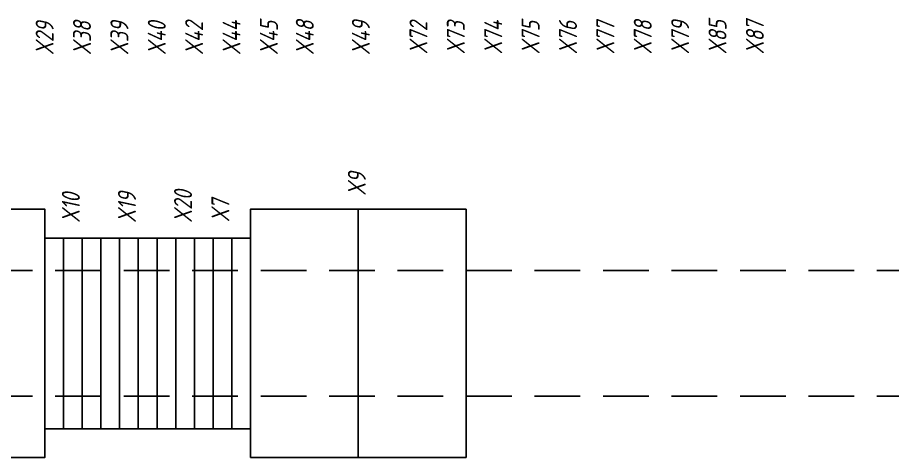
# Model space of a CAD drawing. Header units: millimetres. Extents: x -2573 to 1068, y -1220 to 2800.
# Drawn here: x 591 to 834.5, y 2355.5 to 2477.8 of the extents above; entities that cross this region are included whole.
import ezdxf

# ---------------------------------------------------------------- set-up
doc = ezdxf.new("R2010")
doc.units = ezdxf.units.MM
doc.linetypes.add('DASHED', pattern=[19.05, 12.7, -6.35])
doc.styles.add('textstyle126', font='', dxfattribs={"width": 0.8})
doc.styles.add('textstyle128', font='', dxfattribs={"width": 0.8})
doc.styles.add('textstyle129', font='', dxfattribs={"width": 0.8})
doc.styles.add('textstyle136', font='', dxfattribs={"width": 0.8})
doc.styles.add('textstyle137', font='', dxfattribs={"width": 0.8})
doc.styles.add('textstyle143', font='', dxfattribs={"width": 0.8})
doc.styles.add('textstyle145', font='', dxfattribs={"width": 0.8})
doc.styles.add('textstyle146', font='', dxfattribs={"width": 0.8})
doc.styles.add('textstyle147', font='', dxfattribs={"width": 0.8})
doc.styles.add('textstyle148', font='', dxfattribs={"width": 0.8})
doc.styles.add('textstyle149', font='', dxfattribs={"width": 0.8})
doc.styles.add('textstyle150', font='', dxfattribs={"width": 0.8})
doc.styles.add('textstyle155', font='', dxfattribs={"width": 0.8})
doc.styles.add('textstyle156', font='', dxfattribs={"width": 0.8})
doc.styles.add('textstyle159', font='', dxfattribs={"width": 0.8})
doc.styles.add('textstyle160', font='', dxfattribs={"width": 0.8})
doc.styles.add('textstyle161', font='', dxfattribs={"width": 0.8})
doc.styles.add('textstyle165', font='', dxfattribs={"width": 0.8})
doc.styles.add('textstyle166', font='', dxfattribs={"width": 0.8})
doc.styles.add('textstyle168', font='', dxfattribs={"width": 0.8})
doc.styles.add('textstyle169', font='', dxfattribs={"width": 0.8})
doc.styles.add('textstyle170', font='', dxfattribs={"width": 0.8})
doc.styles.add('textstyle171', font='', dxfattribs={"width": 0.8})
doc.styles.add('textstyle172', font='', dxfattribs={"width": 0.8})
doc.styles.get('textstyle126').set_extended_font_data('ISOCPEUR', italic=True)
doc.styles.get('textstyle128').set_extended_font_data('ISOCPEUR', italic=True)
doc.styles.get('textstyle129').set_extended_font_data('ISOCPEUR', italic=True)
doc.styles.get('textstyle136').set_extended_font_data('ISOCPEUR', italic=True)
doc.styles.get('textstyle137').set_extended_font_data('ISOCPEUR', italic=True)
doc.styles.get('textstyle143').set_extended_font_data('ISOCPEUR', italic=True)
doc.styles.get('textstyle145').set_extended_font_data('ISOCPEUR', italic=True)
doc.styles.get('textstyle146').set_extended_font_data('ISOCPEUR', italic=True)
doc.styles.get('textstyle147').set_extended_font_data('ISOCPEUR', italic=True)
doc.styles.get('textstyle148').set_extended_font_data('ISOCPEUR', italic=True)
doc.styles.get('textstyle149').set_extended_font_data('ISOCPEUR', italic=True)
doc.styles.get('textstyle150').set_extended_font_data('ISOCPEUR', italic=True)
doc.styles.get('textstyle155').set_extended_font_data('ISOCPEUR', italic=True)
doc.styles.get('textstyle156').set_extended_font_data('ISOCPEUR', italic=True)
doc.styles.get('textstyle159').set_extended_font_data('ISOCPEUR', italic=True)
doc.styles.get('textstyle160').set_extended_font_data('ISOCPEUR', italic=True)
doc.styles.get('textstyle161').set_extended_font_data('ISOCPEUR', italic=True)
doc.styles.get('textstyle165').set_extended_font_data('ISOCPEUR', italic=True)
doc.styles.get('textstyle166').set_extended_font_data('ISOCPEUR', italic=True)
doc.styles.get('textstyle168').set_extended_font_data('ISOCPEUR', italic=True)
doc.styles.get('textstyle169').set_extended_font_data('ISOCPEUR', italic=True)
doc.styles.get('textstyle170').set_extended_font_data('ISOCPEUR', italic=True)
doc.styles.get('textstyle171').set_extended_font_data('ISOCPEUR', italic=True)
doc.styles.get('textstyle172').set_extended_font_data('ISOCPEUR', italic=True)

msp = doc.modelspace()

# ---------------------------------------------------------------- linework, layer by layer
at = {"color": 0, "linetype": 'DASHED'}
for p, q in [((106.25, 2407.5), (856.25, 2407.5)), ((106.25, 2372.5), (856.25, 2372.5))]:
    msp.add_line(p, q, dxfattribs=at)
at = {"flags": 128}
for points in [[(568.65, 2355.5), (568.65, 2424.5), (598.65, 2424.5), (598.65, 2355.5)], [(655.85, 2355.5), (655.85, 2424.5), (685.85, 2424.5), (685.85, 2355.5)], [(685.85, 2355.5), (685.85, 2424.5), (715.85, 2424.5), (715.85, 2355.5)]]:
    msp.add_lwpolyline(points, close=True, dxfattribs=at)
at = {"color": 0}
for points in [[(603.85, 2363.5), (598.65, 2363.5), (598.65, 2416.5), (603.85, 2416.5)], [(609.05, 2363.5), (603.85, 2363.5), (603.85, 2416.5), (609.05, 2416.5)], [(614.25, 2363.5), (609.05, 2363.5), (609.05, 2416.5), (614.25, 2416.5)], [(619.45, 2363.5), (614.25, 2363.5), (614.25, 2416.5), (619.45, 2416.5)], [(624.65, 2363.5), (619.45, 2363.5), (619.45, 2416.5), (624.65, 2416.5)], [(629.85, 2363.5), (624.65, 2363.5), (624.65, 2416.5), (629.85, 2416.5)], [(635.05, 2363.5), (629.85, 2363.5), (629.85, 2416.5), (635.05, 2416.5)], [(640.25, 2363.5), (635.05, 2363.5), (635.05, 2416.5), (640.25, 2416.5)], [(645.45, 2363.5), (640.25, 2363.5), (640.25, 2416.5), (645.45, 2416.5)], [(650.65, 2363.5), (645.45, 2363.5), (645.45, 2416.5), (650.65, 2416.5)], [(655.85, 2363.5), (650.65, 2363.5), (650.65, 2416.5), (655.85, 2416.5)]]:
    msp.add_lwpolyline(points, close=True, dxfattribs=at)

# ---------------------------------------------------------------- texts
at = {"color": 1, "lineweight": 40, "true_color": 0xff0000, "width": 0.8}
for s, style, p in [('X29', 'textstyle165', (601.09, 2467.34)), ('X38', 'textstyle170', (611.49, 2467.34)), ('X39', 'textstyle145', (621.89, 2467.34)), ('X40', 'textstyle146', (632.29, 2467.34)), ('X42', 'textstyle155', (642.69, 2467.34)), ('X44', 'textstyle171', (653.09, 2467.34)), ('X45', 'textstyle143', (663.49, 2467.34)), ('X48', 'textstyle168', (673.48, 2467.34)), ('X49', 'textstyle169', (689.08, 2467.34)), ('X72', 'textstyle156', (705.09, 2467.54)), ('X73', 'textstyle147', (715.49, 2467.54)), ('X74', 'textstyle148', (725.89, 2467.54)), ('X75', 'textstyle149', (736.29, 2467.54)), ('X76', 'textstyle150', (746.69, 2467.54)), ('X77', 'textstyle159', (757.09, 2467.54)), ('X78', 'textstyle160', (767.49, 2467.54)), ('X79', 'textstyle161', (777.89, 2467.54)), ('X85', 'textstyle166', (788.29, 2467.54)), ('X87', 'textstyle172', (798.69, 2467.54)), ('X9', 'textstyle128', (687.94, 2428.24)), ('X10', 'textstyle129', (608.39, 2420.72)), ('X19', 'textstyle136', (623.99, 2420.72)), ('X20', 'textstyle137', (639.59, 2420.72)), ('X7', 'textstyle126', (649.99, 2420.92))]:
    msp.add_text(s, height=5, rotation=90, dxfattribs=dict(at, style=style)).set_placement(p)

doc.saveas('drawing.dxf')
